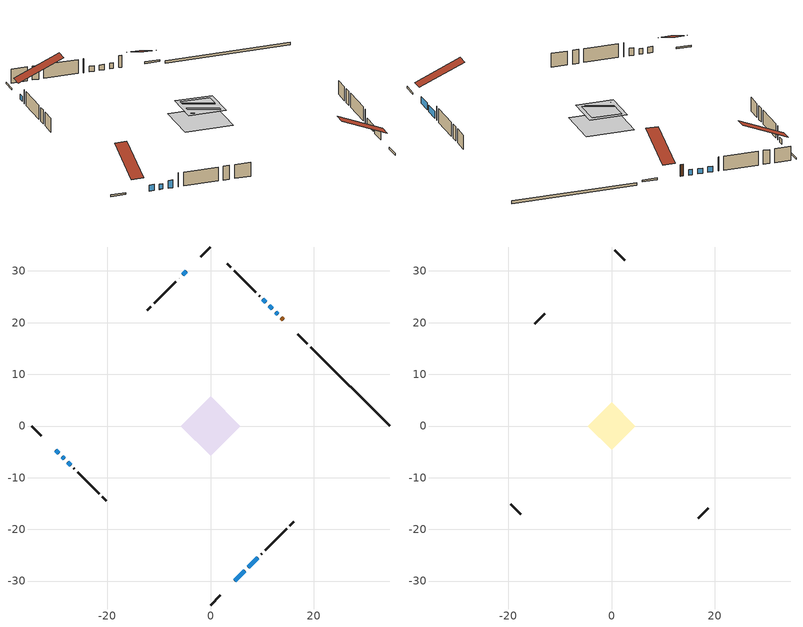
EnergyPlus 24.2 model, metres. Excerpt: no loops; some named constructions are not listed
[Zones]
conditioned space
 floor outside (Floor1 construction): -4.56,0 0,4.56 4.56,0 0,-4.56 z0.46
 floor adiabatic (Floor4 construction): -3.57,0 0,3.57 3.57,0 0,-3.57 z0.46
 floor adiabatic (AdiabaticFloorConstruction): -5.8,0 0,5.8 5.8,0 0,-5.8 z0.46
 floor foundation (Slab1 construction): -3.81,1.31 -1.31,3.81 3.81,-1.31 1.31,-3.81 z0
 wall outside (RimJoist1 construction): 0,-34.64 1.87,-32.78 / -34.64,0 -32.78,-1.87 / 0,34.64 -1.87,32.78 / 18.76,15.89 16.89,17.75 z0.46:0.76
 wall outside (AdiabaticWallConstruction 1): 14.07,20.57 13.72,20.93 z0.46:2.49
 wall outside (AdiabaticWallConstruction): 13.06,21.58 12.63,22.02 / 10.72,23.92 10.15,24.5 z0.46:1.43; 11.97,22.67 11.38,23.26 / -4.69,29.96 -5.35,29.29 z0.46:1.35; 4.69,-29.96 6.63,-28.02 / 7.28,-27.36 9.19,-25.46 z0.46:1.68; -29.96,-4.69 -29.35,-5.29 z0.46:1.5; -28.7,-5.94 -28.27,-6.38 z0.46:1.42; -27.61,-7.03 -27.09,-7.56 z0.46:1.81
 wall outside (Wall1 construction): 9.84,-24.8 9.9,-24.75 / -26.43,-8.21 -26.38,-8.27 / -6.01,28.64 -6.06,28.58 / 9.49,25.15 9.44,25.21 z0.46:2.9
 wall outside (Wall2 construction): 10.55,-24.09 14.71,-19.93 / -25.72,-8.92 -21.56,-13.08 / -6.72,27.93 -10.88,23.76 / 8.78,25.86 4.62,30.02 z0.46:2.9
 wall outside (Wall3 construction): 15.37,-19.27 16.11,-18.54 / -20.9,-13.74 -20.17,-14.48 / -11.54,23.11 -12.27,22.37 / 3.96,30.68 3.23,31.42 z0.46:2.9
 wall foundation (FoundationWall1 construction): 34.64,0 19.41,15.23 z0:0.46
 window (WindowConstruction 8): 13.06,21.58 12.63,22.01 z0.46:1.43
 window (WindowConstruction): 11.97,22.67 11.38,23.26 z0.46:1.35
 window (WindowConstruction 1): 10.72,23.92 10.15,24.5 z0.46:1.43
 window (WindowConstruction 2): 4.69,-29.96 6.63,-28.02 z0.46:1.68
 window (WindowConstruction 3): -29.96,-4.69 -29.35,-5.29 z0.46:1.5
 window (WindowConstruction 4): -28.7,-5.95 -28.27,-6.38 z0.46:1.41
 window (WindowConstruction 5): -27.61,-7.03 -27.09,-7.56 z0.46:1.81
 window (WindowConstruction 6): 7.28,-27.36 9.19,-25.46 z0.46:1.68
 window (WindowConstruction 7): -4.69,29.96 -5.35,29.29 z0.46:1.35
 door (Door): 14.07,20.57 13.72,20.93 z0.46:2.49
 ceiling adiabatic (AdiabaticFloorConstruction): 0,-5.8 5.8,0 0,5.8 -5.8,0 z0.46
attic - vented
 floor to conditioned space (Floor2 construction Reversed): -3.57,0 0,3.57 3.57,0 0,-3.57 z2.9
 floor to conditioned space (Floor3 construction Reversed): -4.56,0 0,4.56 4.56,0 0,-4.56 z2.9
 wall outside (Wall4 construction): 16.76,-17.88 18.68,-15.97 / -19.51,-15.13 -17.6,-17.05 / -12.93,21.72 -14.84,19.8 / 2.57,32.07 0.66,33.99 z0.46:2.9
 roof outside (Roof1 construction): 4.03,-30.61,2.9 -1.54,-25.05,6.18 -3.04,-26.55,6.18 2.52,-32.12,2.9; -30.61,-4.03,2.9 -25.05,1.54,6.18 -26.55,3.04,6.18 -32.12,-2.52,2.9; -4.03,30.61,2.9 1.54,25.05,6.18 3.04,26.55,6.18 -2.52,32.12,2.9; 14.73,19.92,2.9 9.16,14.35,6.18 10.67,12.84,6.18 16.23,18.41,2.9
[Material] Roughness=Rough; Thermal Absorptance=0.9
Name | Thickness {m} | Conductivity {W/m-K} | Density {kg/m3} | Specific Heat {J/kg-K} | Solar Absorptance | Visible Absorptance
ceiling loosefill ins | 0.338667 | 0.0480833 | 16.02 | 1046.75 | 0.7 | 0.7
ceiling loosefill ins 1 | 0.0846667 | 0.0480833 | 16.02 | 1046.75 | 0.7 | 0.7
ceiling stud and cavity | 0.1397 | 0.153456 | 65.682 | 1177.47 | 0.7 | 0.7
ceiling stud and cavity 1 | 0.1397 | 0.0853088 | 65.682 | 1177.47 | 0.7 | 0.7
gypsum board | 0.0127 | 0.160291 | 801 | 837.4 | 0.6 | 0.6
[Construction]
Floor2 construction: ceiling loosefill ins, ceiling stud and cavity, gypsum board
Floor3 construction: ceiling loosefill ins 1, ceiling stud and cavity 1, gypsum board
[Schedule:Day:Interval]
interior lighting schedule day: No, 01:00, 0.108182, 04:00, 0.0901515, 05:00, 0.0991667, 06:00, 0.162273, 07:00, 0.270455, 08:00, 0.342576, 10:00, 0.369621, 11:00, 0.351591, 12:00, 0.333561, 13:00, 0.324545, 14:00, 0.31553, 15:00, 0.333561, 16:00, 0.369621, 17:00, 0.450758, 18:00, 0.585985, 19:00, 0.775303, 20:00, 0.955606, 21:00, 0.991667, 22:00, 0.712197, 23:00, 0.360606, 24:00, 0.162273
interior lighting schedule day 1: No, 01:00, 0.100909, 04:00, 0.0840909, 05:00, 0.0925, 06:00, 0.151364, 07:00, 0.252273, 08:00, 0.319545, 10:00, 0.344773, 11:00, 0.327955, 12:00, 0.311136, 13:00, 0.302727, 14:00, 0.294318, 15:00, 0.311136, 16:00, 0.344773, 17:00, 0.420455, 18:00, 0.546591, 19:00, 0.723182, 20:00, 0.891364, 21:00, 0.925, 22:00, 0.664318, 23:00, 0.336364, 24:00, 0.151364
interior lighting schedule day 2: No, 01:00, 0.0927273, 04:00, 0.0772727, 05:00, 0.085, 06:00, 0.139091, 07:00, 0.231818, 08:00, 0.293636, 10:00, 0.316818, 11:00, 0.301364, 12:00, 0.285909, 13:00, 0.278182, 14:00, 0.270455, 15:00, 0.285909, 16:00, 0.316818, 17:00, 0.386364, 18:00, 0.502273, 19:00, 0.664545, 20:00, 0.819091, 21:00, 0.85, 22:00, 0.610455, 23:00, 0.309091, 24:00, 0.139091
interior lighting schedule day 3: No, 01:00, 0.0845455, 04:00, 0.0704545, 05:00, 0.0775, 06:00, 0.126818, 07:00, 0.211364, 08:00, 0.267727, 10:00, 0.288864, 11:00, 0.274773, 12:00, 0.260682, 13:00, 0.253636, 14:00, 0.246591, 15:00, 0.260682, 16:00, 0.288864, 17:00, 0.352273, 18:00, 0.457955, 19:00, 0.605909, 20:00, 0.746818, 21:00, 0.775, 22:00, 0.556591, 23:00, 0.281818, 24:00, 0.126818
interior lighting schedule day 4: No, 01:00, 0.0763636, 04:00, 0.0636364, 05:00, 0.07, 06:00, 0.114545, 07:00, 0.190909, 08:00, 0.241818, 10:00, 0.260909, 11:00, 0.248182, 12:00, 0.235455, 13:00, 0.229091, 14:00, 0.222727, 15:00, 0.235455, 16:00, 0.260909, 17:00, 0.318182, 18:00, 0.413636, 19:00, 0.547273, 20:00, 0.674545, 21:00, 0.7, 22:00, 0.502727, 23:00, 0.254545, 24:00, 0.114545
interior lighting schedule day 5: No, 01:00, 0.0727273, 04:00, 0.0606061, 05:00, 0.0666667, 06:00, 0.109091, 07:00, 0.181818, 08:00, 0.230303, 10:00, 0.248485, 11:00, 0.236364, 12:00, 0.224242, 13:00, 0.218182, 14:00, 0.212121, 15:00, 0.224242, 16:00, 0.248485, 17:00, 0.30303, 18:00, 0.393939, 19:00, 0.521212, 20:00, 0.642424, 21:00, 0.666667, 22:00, 0.478788, 23:00, 0.242424, 24:00, 0.109091
interior lighting schedule day 6: No, 01:00, 0.0745455, 04:00, 0.0621212, 05:00, 0.0683333, 06:00, 0.111818, 07:00, 0.186364, 08:00, 0.236061, 10:00, 0.254697, 11:00, 0.242273, 12:00, 0.229848, 13:00, 0.223636, 14:00, 0.217424, 15:00, 0.229848, 16:00, 0.254697, 17:00, 0.310606, 18:00, 0.403788, 19:00, 0.534242, 20:00, 0.658485, 21:00, 0.683333, 22:00, 0.490758, 23:00, 0.248485, 24:00, 0.111818
interior lighting schedule day 7: No, 01:00, 0.08, 04:00, 0.0666667, 05:00, 0.0733333, 06:00, 0.12, 07:00, 0.2, 08:00, 0.253333, 10:00, 0.273333, 11:00, 0.26, 12:00, 0.246667, 13:00, 0.24, 14:00, 0.233333, 15:00, 0.246667, 16:00, 0.273333, 17:00, 0.333333, 18:00, 0.433333, 19:00, 0.573333, 20:00, 0.706667, 21:00, 0.733333, 22:00, 0.526667, 23:00, 0.266667, 24:00, 0.12
interior lighting schedule day 8: No, 01:00, 0.0890909, 04:00, 0.0742424, 05:00, 0.0816667, 06:00, 0.133636, 07:00, 0.222727, 08:00, 0.282121, 10:00, 0.304394, 11:00, 0.289545, 12:00, 0.274697, 13:00, 0.267273, 14:00, 0.259848, 15:00, 0.274697, 16:00, 0.304394, 17:00, 0.371212, 18:00, 0.482576, 19:00, 0.638485, 20:00, 0.78697, 21:00, 0.816667, 22:00, 0.586515, 23:00, 0.29697, 24:00, 0.133636
interior lighting schedule day 9: No, 01:00, 0.0972727, 04:00, 0.0810606, 05:00, 0.0891667, 06:00, 0.145909, 07:00, 0.243182, 08:00, 0.30803, 10:00, 0.332348, 11:00, 0.316136, 12:00, 0.299924, 13:00, 0.291818, 14:00, 0.283712, 15:00, 0.299924, 16:00, 0.332348, 17:00, 0.405303, 18:00, 0.526894, 19:00, 0.697121, 20:00, 0.859242, 21:00, 0.891667, 22:00, 0.640379, 23:00, 0.324242, 24:00, 0.145909
interior lighting schedule day 10: No, 01:00, 0.105455, 04:00, 0.0878788, 05:00, 0.0966667, 06:00, 0.158182, 07:00, 0.263636, 08:00, 0.333939, 10:00, 0.360303, 11:00, 0.342727, 12:00, 0.325152, 13:00, 0.316364, 14:00, 0.307576, 15:00, 0.325152, 16:00, 0.360303, 17:00, 0.439394, 18:00, 0.571212, 19:00, 0.755758, 20:00, 0.931515, 21:00, 0.966667, 22:00, 0.694242, 23:00, 0.351515, 24:00, 0.158182
interior lighting schedule day 11: No, 01:00, 0.109091, 04:00, 0.0909091, 05:00, 0.1, 06:00, 0.163636, 07:00, 0.272727, 08:00, 0.345455, 10:00, 0.372727, 11:00, 0.354545, 12:00, 0.336364, 13:00, 0.327273, 14:00, 0.318182, 15:00, 0.336364, 16:00, 0.372727, 17:00, 0.454545, 18:00, 0.590909, 19:00, 0.781818, 20:00, 0.963636, 21:00, 1, 22:00, 0.718182, 23:00, 0.363636, 24:00, 0.163636
interior lighting schedule default day; occupants schedule default day; clothes dryer schedule default day; cooking range schedule default day; mech vent bath fan 0 schedule default day; misc plug loads schedule default day; general water use schedule default day; heating setpoint default day; cooling setpoint default day; clothes dryer exhaust 0 schedule default day; cooling season schedule day; cooling season schedule day 2; cooling season schedule default day; exterior lighting schedule default day; natural vent schedule default day: No, 24:00, 0
occupants schedule day: No, 05:00, 0.426829, 06:00, 0.719512, 07:00, 1, 08:00, 0.670732, 09:00, 0.329268, 14:00, 0.170732, 15:00, 0.231707, 16:00, 0.329268, 17:00, 0.5, 18:00, 0.670732, 19:00, 0.829268, 21:00, 1, 22:00, 0.853659, 23:00, 0.646341, 24:00, 0.426829
clothes dryer schedule day; clothes dryer exhaust 0 schedule day: No, 01:00, 0.123457, 02:00, 0.0740741, 03:00, 0.0493827, 04:00, 0.0246914, 05:00, 0.0493827, 06:00, 0.0740741, 07:00, 0.197531, 08:00, 0.395062, 09:00, 0.592593, 10:00, 0.839506, 11:00, 0.962963, 12:00, 1, 13:00, 0.91358, 14:00, 0.82716, 15:00, 0.716049, 16:00, 0.753086, 17:00, 0.679012, 18:00, 0.666667, 20:00, 0.62963, 21:00, 0.641975, 22:00, 0.666667, 23:00, 0.54321, 24:00, 0.296296
cooking range schedule day: No, 05:00, 0.0597015, 06:00, 0.11194, 07:00, 0.171642, 08:00, 0.291045, 11:00, 0.343284, 12:00, 0.402985, 13:00, 0.462687, 14:00, 0.343284, 15:00, 0.291045, 16:00, 0.402985, 17:00, 0.567164, 18:00, 1, 19:00, 0.850746, 20:00, 0.432836, 21:00, 0.291045, 22:00, 0.231343, 23:00, 0.171642, 24:00, 0.11194
mech vent bath fan 0 schedule day: No, 07:00, 0, 08:00, 1, 09:00, 0.2, 24:00, 0
misc plug loads schedule day: No, 06:00, 0.705882, 07:00, 0.745098, 08:00, 0.803922, 15:00, 0.823529, 16:00, 0.862745, 17:00, 0.921569, 18:00, 0.980392, 19:00, 1, 20:00, 0.980392, 21:00, 0.941176, 22:00, 0.862745, 23:00, 0.784314, 24:00, 0.72549
general water use schedule day: No, 01:00, 0.315068, 03:00, 0.287671, 04:00, 0.342466, 05:00, 0.369863, 06:00, 0.520548, 07:00, 0.60274, 08:00, 0.534247, 10:00, 0.506849, 11:00, 0.465753, 14:00, 0.479452, 15:00, 0.534247, 16:00, 0.589041, 17:00, 0.69863, 18:00, 0.876712, 19:00, 0.890411, 20:00, 0.986301, 21:00, 1, 22:00, 0.863014, 23:00, 0.616438, 24:00, 0.465753
heating setpoint day: No, 07:00, 18, 23:00, 21, 24:00, 18
cooling setpoint day: No, 24:00, 25
cooling season schedule day 1: No, 24:00, 1
exterior lighting schedule day: No, 01:00, 0.566667, 03:00, 0.524167, 05:00, 0.495833, 06:00, 0.5525, 07:00, 0.623333, 08:00, 0.580833, 09:00, 0.439167, 10:00, 0.354167, 12:00, 0.34, 13:00, 0.354167, 14:00, 0.396667, 15:00, 0.425, 16:00, 0.495833, 17:00, 0.623333, 18:00, 0.793333, 19:00, 0.906667, 20:00, 0.963333, 21:00, 0.991667, 22:00, 0.920833, 23:00, 0.793333, 24:00, 0.665833
exterior lighting schedule day 1: No, 01:00, 0.528571, 03:00, 0.488929, 05:00, 0.4625, 06:00, 0.515357, 07:00, 0.581429, 08:00, 0.541786, 09:00, 0.409643, 10:00, 0.330357, 12:00, 0.317143, 13:00, 0.330357, 14:00, 0.37, 15:00, 0.396429, 16:00, 0.4625, 17:00, 0.581429, 18:00, 0.74, 19:00, 0.845714, 20:00, 0.898571, 21:00, 0.925, 22:00, 0.858929, 23:00, 0.74, 24:00, 0.621071
exterior lighting schedule day 10: No, 01:00, 0.552381, 03:00, 0.510952, 05:00, 0.483333, 06:00, 0.538571, 07:00, 0.607619, 08:00, 0.56619, 09:00, 0.428095, 10:00, 0.345238, 12:00, 0.331429, 13:00, 0.345238, 14:00, 0.386667, 15:00, 0.414286, 16:00, 0.483333, 17:00, 0.607619, 18:00, 0.773333, 19:00, 0.88381, 20:00, 0.939048, 21:00, 0.966667, 22:00, 0.897619, 23:00, 0.773333, 24:00, 0.649048
exterior lighting schedule day 11: No, 01:00, 0.571429, 03:00, 0.528571, 05:00, 0.5, 06:00, 0.557143, 07:00, 0.628571, 08:00, 0.585714, 09:00, 0.442857, 10:00, 0.357143, 12:00, 0.342857, 13:00, 0.357143, 14:00, 0.4, 15:00, 0.428571, 16:00, 0.5, 17:00, 0.628571, 18:00, 0.8, 19:00, 0.914286, 20:00, 0.971429, 21:00, 1, 22:00, 0.928571, 23:00, 0.8, 24:00, 0.671429
exterior lighting schedule day 2: No, 01:00, 0.485714, 03:00, 0.449286, 05:00, 0.425, 06:00, 0.473571, 07:00, 0.534286, 08:00, 0.497857, 09:00, 0.376429, 10:00, 0.303571, 12:00, 0.291429, 13:00, 0.303571, 14:00, 0.34, 15:00, 0.364286, 16:00, 0.425, 17:00, 0.534286, 18:00, 0.68, 19:00, 0.777143, 20:00, 0.825714, 21:00, 0.85, 22:00, 0.789286, 23:00, 0.68, 24:00, 0.570714
exterior lighting schedule day 3: No, 01:00, 0.442857, 03:00, 0.409643, 05:00, 0.3875, 06:00, 0.431786, 07:00, 0.487143, 08:00, 0.453929, 09:00, 0.343214, 10:00, 0.276786, 12:00, 0.265714, 13:00, 0.276786, 14:00, 0.31, 15:00, 0.332143, 16:00, 0.3875, 17:00, 0.487143, 18:00, 0.62, 19:00, 0.708571, 20:00, 0.752857, 21:00, 0.775, 22:00, 0.719643, 23:00, 0.62, 24:00, 0.520357
exterior lighting schedule day 4: No, 01:00, 0.4, 03:00, 0.37, 05:00, 0.35, 06:00, 0.39, 07:00, 0.44, 08:00, 0.41, 09:00, 0.31, 10:00, 0.25, 12:00, 0.24, 13:00, 0.25, 14:00, 0.28, 15:00, 0.3, 16:00, 0.35, 17:00, 0.44, 18:00, 0.56, 19:00, 0.64, 20:00, 0.68, 21:00, 0.7, 22:00, 0.65, 23:00, 0.56, 24:00, 0.47
exterior lighting schedule day 5: No, 01:00, 0.380952, 03:00, 0.352381, 05:00, 0.333333, 06:00, 0.371429, 07:00, 0.419048, 08:00, 0.390476, 09:00, 0.295238, 10:00, 0.238095, 12:00, 0.228571, 13:00, 0.238095, 14:00, 0.266667, 15:00, 0.285714, 16:00, 0.333333, 17:00, 0.419048, 18:00, 0.533333, 19:00, 0.609524, 20:00, 0.647619, 21:00, 0.666667, 22:00, 0.619048, 23:00, 0.533333, 24:00, 0.447619
exterior lighting schedule day 6: No, 01:00, 0.390476, 03:00, 0.36119, 05:00, 0.341667, 06:00, 0.380714, 07:00, 0.429524, 08:00, 0.400238, 09:00, 0.302619, 10:00, 0.244048, 12:00, 0.234286, 13:00, 0.244048, 14:00, 0.273333, 15:00, 0.292857, 16:00, 0.341667, 17:00, 0.429524, 18:00, 0.546667, 19:00, 0.624762, 20:00, 0.66381, 21:00, 0.683333, 22:00, 0.634524, 23:00, 0.546667, 24:00, 0.45881
exterior lighting schedule day 7: No, 01:00, 0.419048, 03:00, 0.387619, 05:00, 0.366667, 06:00, 0.408571, 07:00, 0.460952, 08:00, 0.429524, 09:00, 0.324762, 10:00, 0.261905, 12:00, 0.251429, 13:00, 0.261905, 14:00, 0.293333, 15:00, 0.314286, 16:00, 0.366667, 17:00, 0.460952, 18:00, 0.586667, 19:00, 0.670476, 20:00, 0.712381, 21:00, 0.733333, 22:00, 0.680952, 23:00, 0.586667, 24:00, 0.492381
exterior lighting schedule day 8: No, 01:00, 0.466667, 03:00, 0.431667, 05:00, 0.408333, 06:00, 0.455, 07:00, 0.513333, 08:00, 0.478333, 09:00, 0.361667, 10:00, 0.291667, 12:00, 0.28, 13:00, 0.291667, 14:00, 0.326667, 15:00, 0.35, 16:00, 0.408333, 17:00, 0.513333, 18:00, 0.653333, 19:00, 0.746667, 20:00, 0.793333, 21:00, 0.816667, 22:00, 0.758333, 23:00, 0.653333, 24:00, 0.548333
exterior lighting schedule day 9: No, 01:00, 0.509524, 03:00, 0.47131, 05:00, 0.445833, 06:00, 0.496786, 07:00, 0.560476, 08:00, 0.522262, 09:00, 0.394881, 10:00, 0.318452, 12:00, 0.305714, 13:00, 0.318452, 14:00, 0.356667, 15:00, 0.382143, 16:00, 0.445833, 17:00, 0.560476, 18:00, 0.713333, 19:00, 0.815238, 20:00, 0.86619, 21:00, 0.891667, 22:00, 0.827976, 23:00, 0.713333, 24:00, 0.59869
[Schedule:Week:Daily]
heating setpoint Week Rule - Jan1-Dec31: heating setpoint day, heating setpoint day, heating setpoint day, heating setpoint day, heating setpoint day, heating setpoint day, heating setpoint day, heating setpoint default day, heating setpoint default day, heating setpoint default day, heating setpoint default day, heating setpoint default day
cooling season schedule Week Rule - May27-Jun2: cooling season schedule day, cooling season schedule day, cooling season schedule day, cooling season schedule day, cooling season schedule day, cooling season schedule day 1, cooling season schedule day 1, cooling season schedule default day, cooling season schedule default day, cooling season schedule default day, cooling season schedule default day, cooling season schedule default day
cooling season schedule Week Rule - Jun3-Aug25: cooling season schedule day 1, cooling season schedule day 1, cooling season schedule day 1, cooling season schedule day 1, cooling season schedule day 1, cooling season schedule day 1, cooling season schedule day 1, cooling season schedule default day, cooling season schedule default day, cooling season schedule default day, cooling season schedule default day, cooling season schedule default day
cooling season schedule Week Rule - Aug26-Sep1: cooling season schedule day 1, cooling season schedule day 1, cooling season schedule day 1, cooling season schedule day 1, cooling season schedule day 1, cooling season schedule day 1, cooling season schedule day 2, cooling season schedule default day, cooling season schedule default day, cooling season schedule default day, cooling season schedule default day, cooling season schedule default day
cooling season schedule Week Rule - Sep2-Dec31: cooling season schedule day 2, cooling season schedule day 2, cooling season schedule day 2, cooling season schedule day 2, cooling season schedule day 2, cooling season schedule day 2, cooling season schedule day 2, cooling season schedule default day, cooling season schedule default day, cooling season schedule default day, cooling season schedule default day, cooling season schedule default day
exterior lighting schedule Week Rule - Oct7-Oct27: exterior lighting schedule day 9, exterior lighting schedule day 9, exterior lighting schedule day 9, exterior lighting schedule day 9, exterior lighting schedule day 9, exterior lighting schedule day 9, exterior lighting schedule day 9, exterior lighting schedule default day, exterior lighting schedule default day, exterior lighting schedule default day, exterior lighting schedule default day, exterior lighting schedule default day
exterior lighting schedule Week Rule - Oct28-Nov3: exterior lighting schedule day 9, exterior lighting schedule day 9, exterior lighting schedule day 9, exterior lighting schedule day 9, exterior lighting schedule day 10, exterior lighting schedule day 10, exterior lighting schedule day 10, exterior lighting schedule default day, exterior lighting schedule default day, exterior lighting schedule default day, exterior lighting schedule default day, exterior lighting schedule default day
exterior lighting schedule Week Rule - Nov4-Nov24: exterior lighting schedule day 10, exterior lighting schedule day 10, exterior lighting schedule day 10, exterior lighting schedule day 10, exterior lighting schedule day 10, exterior lighting schedule day 10, exterior lighting schedule day 10, exterior lighting schedule default day, exterior lighting schedule default day, exterior lighting schedule default day, exterior lighting schedule default day, exterior lighting schedule default day
exterior lighting schedule Week Rule - Nov25-Dec1: exterior lighting schedule day 10, exterior lighting schedule day 10, exterior lighting schedule day 10, exterior lighting schedule day 10, exterior lighting schedule day 10, exterior lighting schedule day 10, exterior lighting schedule day 11, exterior lighting schedule default day, exterior lighting schedule default day, exterior lighting schedule default day, exterior lighting schedule default day, exterior lighting schedule default day
exterior lighting schedule Week Rule - Dec2-Dec31: exterior lighting schedule day 11, exterior lighting schedule day 11, exterior lighting schedule day 11, exterior lighting schedule day 11, exterior lighting schedule day 11, exterior lighting schedule day 11, exterior lighting schedule day 11, exterior lighting schedule default day, exterior lighting schedule default day, exterior lighting schedule default day, exterior lighting schedule default day, exterior lighting schedule default day
natural vent schedule Week Rule - Jan1-Dec31: natural vent schedule default day, natural vent schedule default day, natural vent schedule default day, natural vent schedule default day, natural vent schedule default day, natural vent schedule default day, natural vent schedule default day, natural vent schedule default day, natural vent schedule default day, natural vent schedule default day, natural vent schedule default day, natural vent schedule default day
